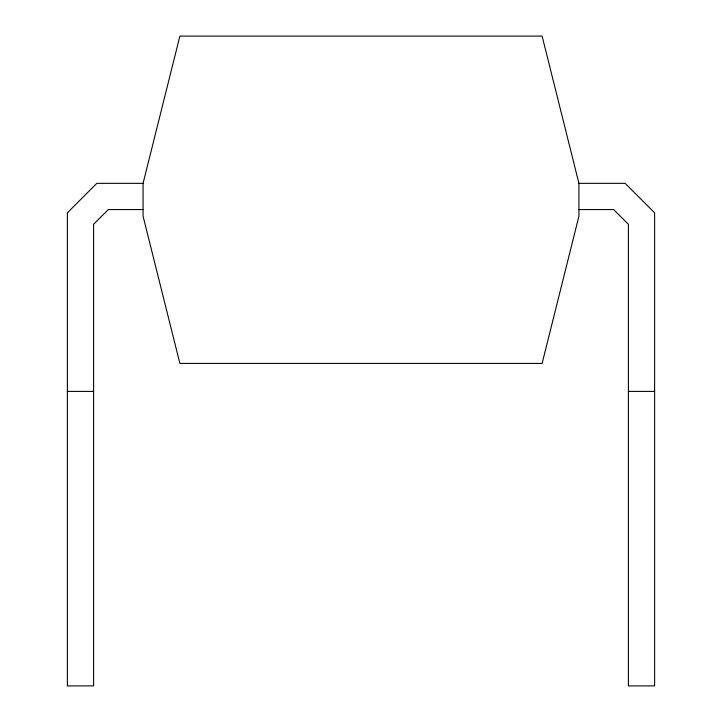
<?xml version="1.0" encoding="UTF-8"?>
<svg xmlns="http://www.w3.org/2000/svg" width="722" height="722" viewBox="0 0 722 722"><rect width="100%" height="100%" fill="white"/><g stroke="black" fill="none" stroke-linecap="round" stroke-linejoin="round"><path stroke-width="1.08" d="M143.073 183.343L179.886 36.1L542.114 36.1L578.927 183.343L578.927 216.185L542.114 363.428L179.886 363.428L143.073 216.185L143.073 183.343L96.838 183.343L67.39 212.8L67.39 685.9L93.598 685.9L93.598 224.28L108.327 209.56L143.073 209.56M578.927 183.343L625.162 183.343L654.61 212.8L654.61 685.9L628.402 685.9L628.402 224.28L613.673 209.56L578.927 209.56M67.39 391.405L93.598 391.405M628.402 391.405L654.61 391.405"/></g></svg>
